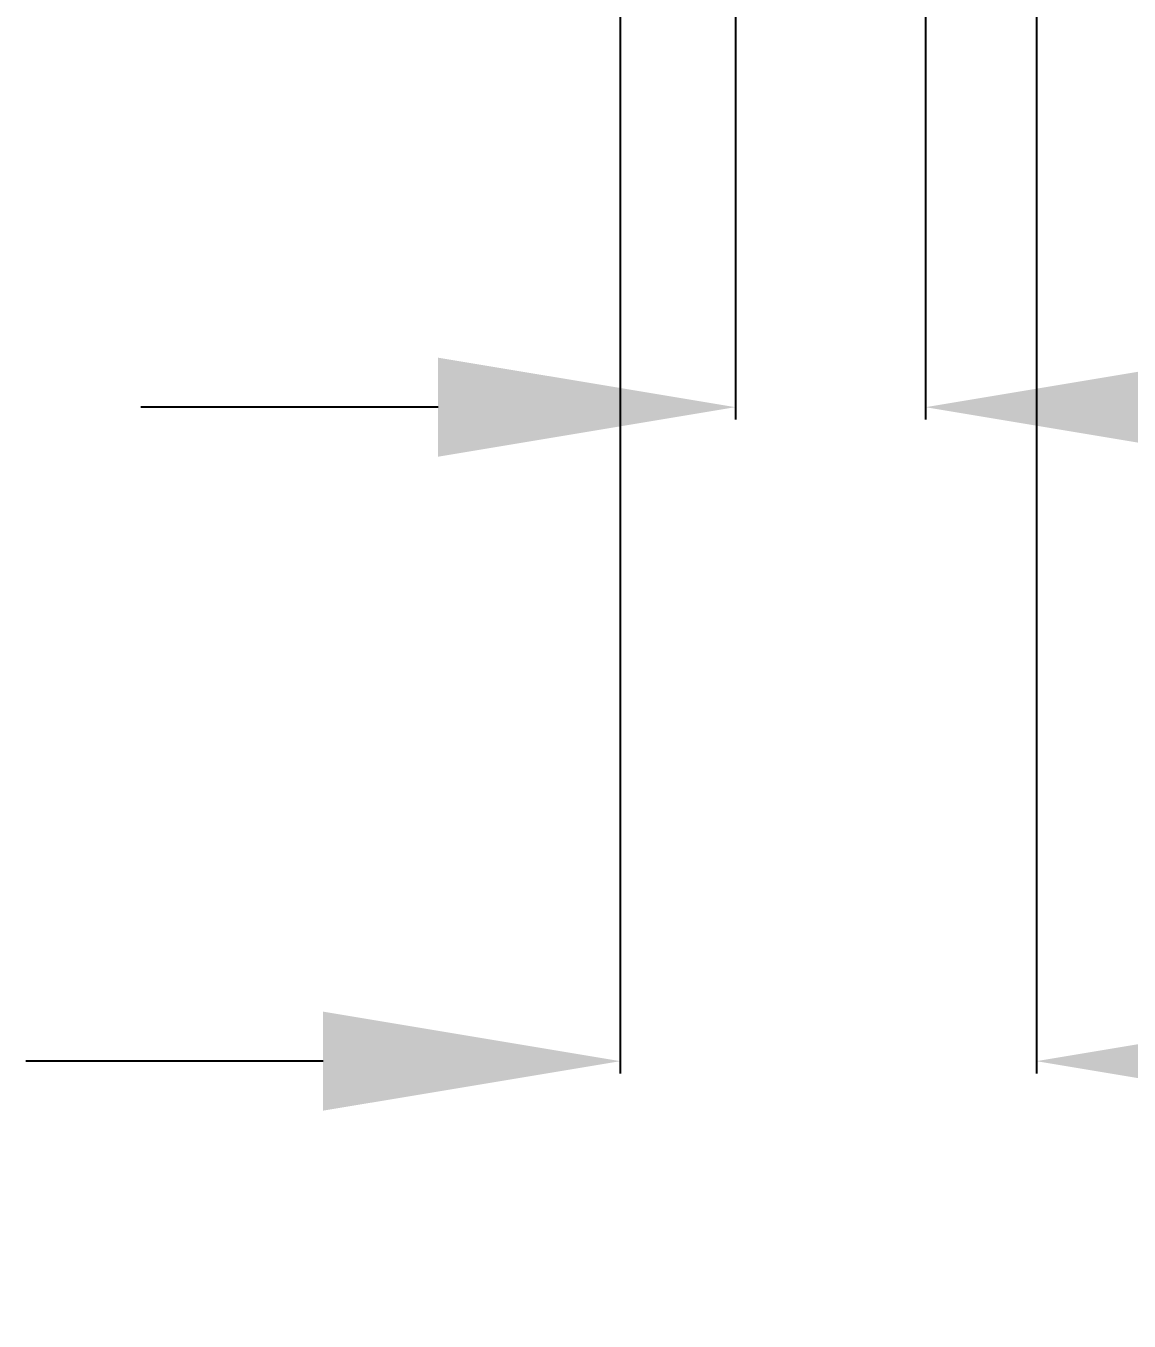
# Model space of a CAD drawing. Header units: inches. Extents: x 1246 to 1707, y -383 to -57.
# Drawn here: x 1580.09 to 1591.23, y -322.15 to -309.07 of the extents above; entities that cross this region are included whole.
import ezdxf

# ---------------------------------------------------------------- set-up
doc = ezdxf.new("R2010")
doc.units = ezdxf.units.IN
doc.header["$LTSCALE"] = 10
doc.header["$MEASUREMENT"] = 0
doc.header["$PDMODE"] = 3
doc.header["$PDSIZE"] = 0.3125
doc.layers.get('0').update_dxf_attribs({"linetype": 'CONTINUOUS'})
doc.layers.get('Defpoints').update_dxf_attribs({"linetype": 'CONTINUOUS'})
doc.styles.get("Standard").update_dxf_attribs({"font": 'txt', "width": 0.8})
doc.dimstyles.get("Standard").update_dxf_attribs({"dimtxt": 4, "dimasz": 3, "dimexe": 0.125, "dimexo": 0.0625, "dimgap": 0.09, "dimtad": 0, "dimzin": 4, "dimdsep": 46, "dimtxsty": 'Standard', "dimcen": 0.09, "dimclrd": 4, "dimclre": 4, "dimclrt": 1, "dimadec": 0, "dimazin": 0, "dimtp": 0.01, "dimtm": 0.01, "dimtfac": 1, "dimtofl": 0, "dimtmove": 0, "dimatfit": 3, "dimfxl": 1, "dimtolj": 1, "dimtzin": 4, "dimarcsym": 0})

# ---------------------------------------------------------------- blocks, each defined once
blk = doc.blocks.new('*D22')
at = {"color": 4, "lineweight": -2}
for p, q in [((1586.091, -301.349), (1586.091, -319.646)), ((1590.291, -301.349), (1590.291, -319.646)), ((1583.091, -319.521), (1580.091, -319.521)), ((1593.291, -319.521), (1596.291, -319.521))]:
    blk.add_line(p, q, dxfattribs=at)
at = {"color": 4}
for points in [[(1583.091, -320.021), (1583.091, -319.021), (1586.091, -319.521)], [(1593.291, -319.021), (1593.291, -320.021), (1590.291, -319.521)]]:
    blk.add_solid(points, dxfattribs=at)
at = {"layer": 'Defpoints', "color": 0}
for p in [(1586.091, -301.286), (1590.291, -301.286), (1590.291, -319.521)]:
    blk.add_point(p, dxfattribs=at)
at = {"color": 2, "insert": (1606.019, -319.521), "char_height": 4, "attachment_point": 5}
blk.add_mtext('\\A1;16*%%C3{\\fSimSun|b0|i0|c134|p2;.0}', dxfattribs=at)
blk = doc.blocks.new('*D23')
at = {"color": 4, "lineweight": -2}
for p, q in [((1589.171, -301.272), (1589.171, -313.041)), ((1587.252, -301.449), (1587.252, -313.041)), ((1584.252, -312.916), (1581.252, -312.916)), ((1592.171, -312.916), (1595.171, -312.916))]:
    blk.add_line(p, q, dxfattribs=at)
at = {"color": 4}
for points in [[(1584.252, -313.416), (1584.252, -312.416), (1587.252, -312.916)], [(1592.171, -312.416), (1592.171, -313.416), (1589.171, -312.916)]]:
    blk.add_solid(points, dxfattribs=at)
at = {"layer": 'Defpoints', "color": 0}
for p in [(1589.171, -301.21), (1587.252, -301.386), (1589.171, -312.916)]:
    blk.add_point(p, dxfattribs=at)
at = {"color": 2, "insert": (1606.994, -312.916), "char_height": 4, "attachment_point": 5}
blk.add_mtext('\\A1;16*M2x1.6', dxfattribs=at)

msp = doc.modelspace()

# ---------------------------------------------------------------- dimensions: what is measured, and where the dimension line sits
for base, p1, p2, text, picture, middle in [((1589.171, -312.916), (1587.252, -301.386), (1589.171, -301.21), '16*M2x1.6', '*D23', (1606.994, -312.916)), ((1590.291, -319.521), (1586.091, -301.286), (1590.291, -301.286), '16*%%C3{\\fSimSun|b0|i0|c134|p2;.0}', '*D22', (1606.019, -319.521))]:
    dim = msp.add_linear_dim(base=base, p1=p1, p2=p2, text=text, dimstyle='Standard', override={"dimclrt": 2})
    dim.commit()
    dim.dimension.update_dxf_attribs({"geometry": picture, "text_midpoint": middle})

doc.saveas('drawing.dxf')
